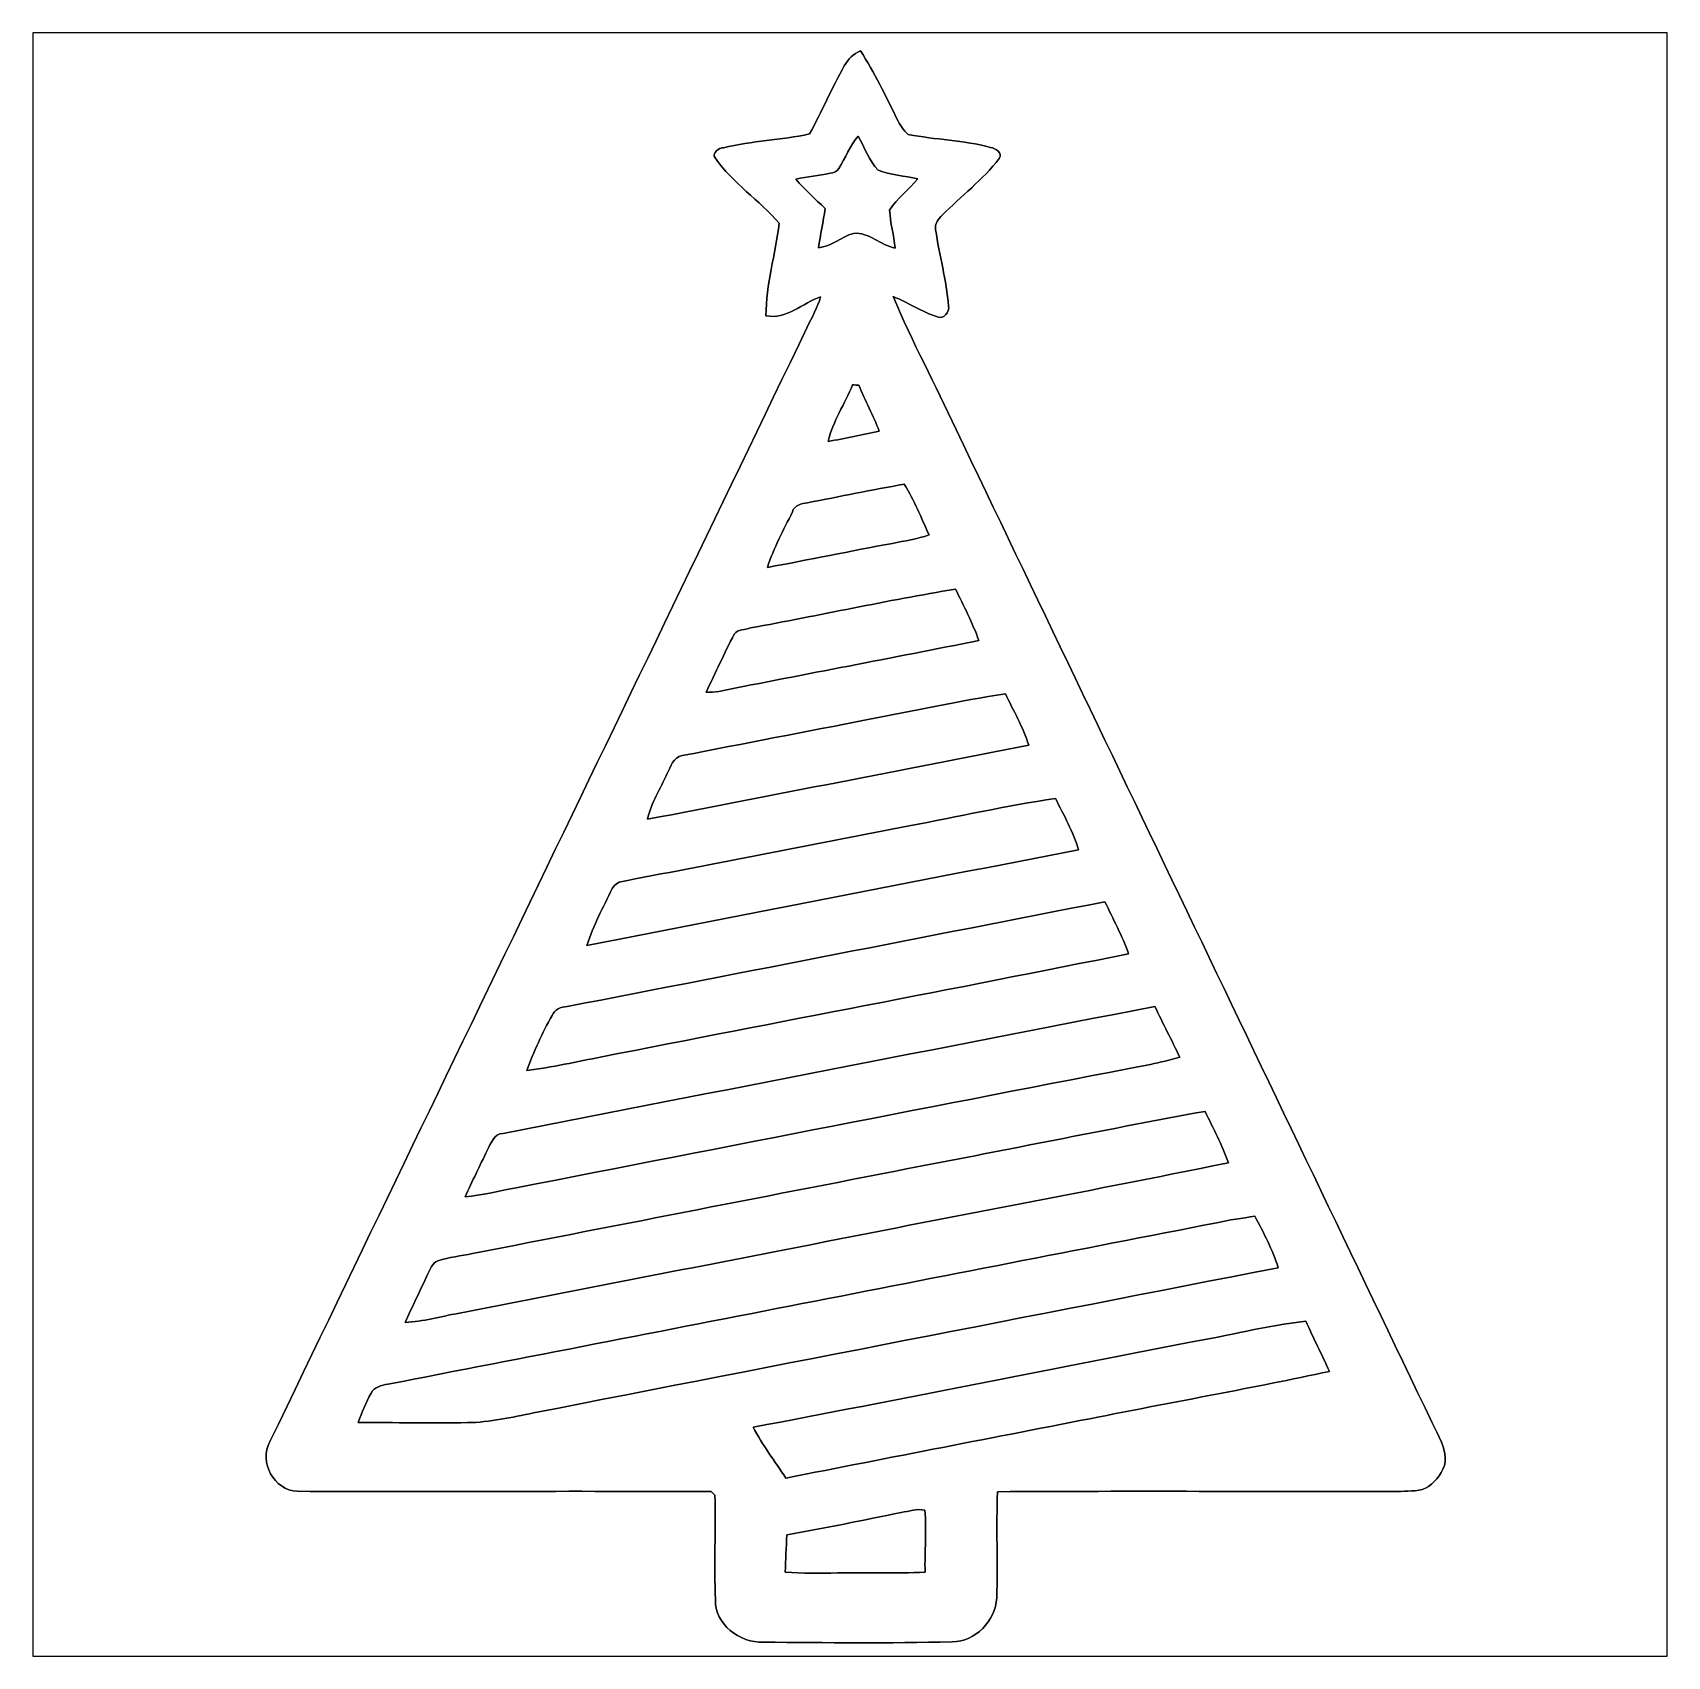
# Model space of a CAD drawing. Header units: centimetres. Extents: x -16.8 to 16.8, y -16.7 to 16.7.
import ezdxf

# ---------------------------------------------------------------- set-up
doc = ezdxf.new("R2010")
doc.units = ezdxf.units.CM
doc.header["$MEASUREMENT"] = 0
doc.layers.add('Layer 1', color=7, linetype='Continuous')

msp = doc.modelspace()

# ---------------------------------------------------------------- linework, layer by layer
at = {"layer": 'Layer 1', "color": 7}
for points, knots in [([(-16.77458, 16.66875), (-16.77458, 16.66875), (16.77458, 16.66875), (16.77458, 16.66875), (16.77458, 16.66875), (16.77458, 16.66875), (16.77458, -16.66875), (16.77458, -16.66875), (16.77458, -16.66875), (16.77458, -16.66875), (-16.77458, -16.66875), (-16.77458, -16.66875), (-16.77458, -16.66875), (-16.77458, -16.66875), (-16.77458, 16.66875), (-16.77458, 16.66875), (-16.77458, 16.66875), (-16.77458, 16.66875), (-16.77458, 16.66875), (-16.77458, 16.66875)], [0, 0, 0, 0, 0.16666667, 0.16666667, 0.16666667, 0.16666667, 0.33333333, 0.33333333, 0.33333333, 0.33333333, 0.5, 0.5, 0.5, 0.5, 0.66666667, 0.66666667, 0.66666667, 0.66666667, 1, 1, 1, 1]), ([(-0.11642, 15.99001), (-0.37324, 15.53245), (-0.57785, 15.04844), (-0.83114, 14.58912), (-0.83114, 14.58912), (-1.41323, 14.46248), (-2.01542, 14.44837), (-2.59292, 14.30443), (-2.59292, 14.30443), (-2.68429, 14.32278), (-2.84374, 14.18802), (-2.77001, 14.09594), (-2.77001, 14.09594), (-2.40489, 13.58159), (-1.86478, 13.22881), (-1.45203, 12.75574), (-1.45203, 12.75574), (-1.52964, 12.12039), (-1.72191, 11.50056), (-1.72614, 10.85638), (-1.72614, 10.85638), (-1.31092, 10.77313), (-0.97049, 11.11709), (-0.60325, 11.24691), (-0.60325, 11.24691), (-0.66675, 11.02607), (-0.78034, 10.82534), (-0.88018, 10.62002), (-0.88018, 10.62002), (-4.55119, 2.9912), (-8.23454, -4.63127), (-11.90413, -12.26079), (-11.90413, -12.26079), (-12.14226, -12.6806), (-11.82194, -13.2588), (-11.34322, -13.28067), (-11.34322, -13.28067), (-8.51182, -13.28879), (-5.68043, -13.27362), (-2.84903, -13.28667), (-2.84903, -13.28667), (-2.82363, -13.31066), (-2.79823, -13.335), (-2.77248, -13.35969), (-2.77248, -13.35969), (-2.75943, -14.07442), (-2.78659, -14.7895), (-2.76225, -15.50423), (-2.76225, -15.50423), (-2.77954, -16.01011), (-2.25848, -16.39605), (-1.78118, -16.37877), (-1.78118, -16.37877), (-0.48966, -16.38794), (0.80363, -16.40381), (2.09479, -16.37136), (2.09479, -16.37136), (2.58127, -16.37171), (2.98097, -15.94026), (3.01131, -15.46895), (3.01131, -15.46895), (3.03283, -14.74258), (3.00037, -14.01551), (3.02754, -13.28949), (3.02754, -13.28949), (5.78732, -13.27115), (8.54745, -13.28808), (11.30759, -13.28208), (11.30759, -13.28208), (11.49421, -13.2655), (11.71116, -13.29796), (11.87379, -13.18013), (11.87379, -13.18013), (12.03854, -13.05772), (12.17789, -12.88274), (12.21811, -12.67777), (12.21811, -12.67777), (12.24209, -12.38709), (12.06853, -12.13979), (11.95634, -11.88755), (11.95634, -11.88755), (8.69456, -5.08494), (5.43489, 1.71873), (2.17593, 8.52276), (2.17593, 8.52276), (1.75577, 9.43681), (1.27459, 10.32369), (0.88547, 11.25114), (0.88547, 11.25114), (1.19521, 11.1252), (1.47779, 10.93541), (1.79634, 10.83098), (1.79634, 10.83098), (1.92934, 10.78512), (2.04646, 10.93117), (2.02389, 11.05676), (2.02389, 11.05676), (1.98049, 11.58628), (1.83197, 12.09957), (1.75719, 12.62451), (1.75719, 12.62451), (1.73214, 12.74374), (1.81398, 12.84499), (1.89265, 12.92366), (1.89265, 12.92366), (2.28388, 13.30784), (2.7238, 13.64897), (3.06211, 14.08324), (3.06211, 14.08324), (3.14466, 14.20601), (2.97991, 14.2875), (2.88255, 14.31431), (2.88255, 14.31431), (2.3308, 14.46107), (1.75436, 14.4713), (1.19521, 14.57854), (1.19521, 14.57854), (1.09114, 14.6625), (1.02482, 14.78104), (0.96414, 14.89781), (0.96414, 14.89781), (0.72919, 15.37123), (0.50553, 15.85207), (0.21555, 16.29481), (0.21555, 16.29481), (0.07267, 16.23413), (-0.04304, 16.12477), (-0.11642, 15.99001)], [0, 0, 0, 0, 0.03030303, 0.03030303, 0.03030303, 0.03030303, 0.06060606, 0.06060606, 0.06060606, 0.06060606, 0.09090909, 0.09090909, 0.09090909, 0.09090909, 0.12121212, 0.12121212, 0.12121212, 0.12121212, 0.15151515, 0.15151515, 0.15151515, 0.15151515, 0.18181818, 0.18181818, 0.18181818, 0.18181818, 0.21212121, 0.21212121, 0.21212121, 0.21212121, 0.24242424, 0.24242424, 0.24242424, 0.24242424, 0.27272727, 0.27272727, 0.27272727, 0.27272727, 0.3030303, 0.3030303, 0.3030303, 0.3030303, 0.33333333, 0.33333333, 0.33333333, 0.33333333, 0.36363636, 0.36363636, 0.36363636, 0.36363636, 0.39393939, 0.39393939, 0.39393939, 0.39393939, 0.42424242, 0.42424242, 0.42424242, 0.42424242, 0.45454545, 0.45454545, 0.45454545, 0.45454545, 0.48484848, 0.48484848, 0.48484848, 0.48484848, 0.51515152, 0.51515152, 0.51515152, 0.51515152, 0.54545455, 0.54545455, 0.54545455, 0.54545455, 0.57575758, 0.57575758, 0.57575758, 0.57575758, 0.60606061, 0.60606061, 0.60606061, 0.60606061, 0.63636364, 0.63636364, 0.63636364, 0.63636364, 0.66666667, 0.66666667, 0.66666667, 0.66666667, 0.6969697, 0.6969697, 0.6969697, 0.6969697, 0.72727273, 0.72727273, 0.72727273, 0.72727273, 0.75757576, 0.75757576, 0.75757576, 0.75757576, 0.78787879, 0.78787879, 0.78787879, 0.78787879, 0.81818182, 0.81818182, 0.81818182, 0.81818182, 0.84848485, 0.84848485, 0.84848485, 0.84848485, 0.87878788, 0.87878788, 0.87878788, 0.87878788, 0.90909091, 0.90909091, 0.90909091, 0.90909091, 0.93939394, 0.93939394, 0.93939394, 0.93939394, 1, 1, 1, 1]), ([(-0.23036, 13.88145), (-0.08925, 14.09735), (-0.00459, 14.35029), (0.16863, 14.54538), (0.16863, 14.54538), (0.30163, 14.31184), (0.38735, 14.04302), (0.57644, 13.84759), (0.57644, 13.84759), (0.83079, 13.73822), (1.12113, 13.73611), (1.38994, 13.66485), (1.38994, 13.66485), (1.20756, 13.44436), (0.96132, 13.27221), (0.81351, 13.02561), (0.81351, 13.02561), (0.82656, 12.76315), (0.90029, 12.50597), (0.9271, 12.24421), (0.9271, 12.24421), (0.62583, 12.30383), (0.38735, 12.57759), (0.0702, 12.54795), (0.0702, 12.54795), (-0.17709, 12.47105), (-0.38206, 12.28725), (-0.64417, 12.24774), (-0.64417, 12.24774), (-0.60713, 12.52008), (-0.55104, 12.7889), (-0.50835, 13.06019), (-0.50835, 13.06019), (-0.71367, 13.25562), (-0.93098, 13.44119), (-1.10984, 13.66167), (-1.10984, 13.66167), (-0.87665, 13.7093), (-0.64029, 13.74105), (-0.40569, 13.78126), (-0.40569, 13.78126), (-0.33831, 13.79326), (-0.26635, 13.81866), (-0.23036, 13.88145)], [0, 0, 0, 0, 0.08333333, 0.08333333, 0.08333333, 0.08333333, 0.16666667, 0.16666667, 0.16666667, 0.16666667, 0.25, 0.25, 0.25, 0.25, 0.33333333, 0.33333333, 0.33333333, 0.33333333, 0.41666667, 0.41666667, 0.41666667, 0.41666667, 0.5, 0.5, 0.5, 0.5, 0.58333333, 0.58333333, 0.58333333, 0.58333333, 0.66666667, 0.66666667, 0.66666667, 0.66666667, 0.75, 0.75, 0.75, 0.75, 0.83333333, 0.83333333, 0.83333333, 0.83333333, 1, 1, 1, 1]), ([(0.05362, 9.43751), (0.09666, 9.43575), (0.14005, 9.43363), (0.1838, 9.43187), (0.1838, 9.43187), (0.30762, 9.10978), (0.47766, 8.8078), (0.60007, 8.48536), (0.60007, 8.48536), (0.25083, 8.41234), (-0.09737, 8.33261), (-0.4505, 8.27793), (-0.4505, 8.27793), (-0.34749, 8.68927), (-0.10689, 9.0484), (0.05362, 9.43751)], [0, 0, 0, 0, 0.2, 0.2, 0.2, 0.2, 0.4, 0.4, 0.4, 0.4, 0.6, 0.6, 0.6, 0.6, 1, 1, 1, 1]), ([(-0.87101, 7.01569), (-0.2099, 7.14446), (0.44944, 7.28169), (1.11301, 7.39881), (1.11301, 7.39881), (1.31974, 7.07072), (1.46262, 6.70842), (1.62313, 6.35635), (1.62313, 6.35635), (1.37971, 6.26992), (1.12148, 6.23605), (0.8696, 6.18314), (0.8696, 6.18314), (0.01341, 6.02509), (-0.83891, 5.84623), (-1.69545, 5.6896), (-1.69545, 5.6896), (-1.5681, 6.08683), (-1.36349, 6.45372), (-1.18322, 6.82837), (-1.18322, 6.82837), (-1.14371, 6.96595), (-0.99589, 7.00299), (-0.87101, 7.01569)], [0, 0, 0, 0, 0.14285714, 0.14285714, 0.14285714, 0.14285714, 0.28571429, 0.28571429, 0.28571429, 0.28571429, 0.42857143, 0.42857143, 0.42857143, 0.42857143, 0.57142857, 0.57142857, 0.57142857, 0.57142857, 0.71428571, 0.71428571, 0.71428571, 0.71428571, 1, 1, 1, 1]), ([(-2.04329, 4.44676), (-0.63853, 4.70147), (0.75671, 5.01015), (2.165, 5.24369), (2.165, 5.24369), (2.33468, 4.8962), (2.51213, 4.55189), (2.64513, 4.18782), (2.64513, 4.18782), (0.86607, 3.83399), (-0.91546, 3.49497), (-2.69487, 3.14396), (-2.69487, 3.14396), (-2.77989, 3.12596), (-2.86703, 3.1242), (-2.95346, 3.12808), (-2.95346, 3.12808), (-2.75731, 3.52354), (-2.58374, 3.9303), (-2.37561, 4.31976), (-2.37561, 4.31976), (-2.30893, 4.43018), (-2.14454, 4.40267), (-2.04329, 4.44676)], [0, 0, 0, 0, 0.14285714, 0.14285714, 0.14285714, 0.14285714, 0.28571429, 0.28571429, 0.28571429, 0.28571429, 0.42857143, 0.42857143, 0.42857143, 0.42857143, 0.57142857, 0.57142857, 0.57142857, 0.57142857, 0.71428571, 0.71428571, 0.71428571, 0.71428571, 1, 1, 1, 1]), ([(0.36583, 2.56575), (1.30739, 2.73932), (2.24261, 2.95063), (3.18911, 3.09598), (3.18911, 3.09598), (3.35527, 2.74814), (3.55247, 2.41159), (3.66748, 2.04153), (3.66748, 2.04153), (1.06116, 1.52753), (-1.54693, 1.022), (-4.15502, 0.51788), (-4.15502, 0.51788), (-4.08376, 0.85443), (-3.88761, 1.14547), (-3.75214, 1.45768), (-3.75214, 1.45768), (-3.68053, 1.59844), (-3.62797, 1.79529), (-3.44664, 1.82457), (-3.44664, 1.82457), (-2.17629, 2.07292), (-0.90452, 2.31563), (0.36583, 2.56575)], [0, 0, 0, 0, 0.14285714, 0.14285714, 0.14285714, 0.14285714, 0.28571429, 0.28571429, 0.28571429, 0.28571429, 0.42857143, 0.42857143, 0.42857143, 0.42857143, 0.57142857, 0.57142857, 0.57142857, 0.57142857, 0.71428571, 0.71428571, 0.71428571, 0.71428571, 1, 1, 1, 1]), ([(1.21144, 0.38206), (2.21262, 0.56974), (3.2071, 0.79692), (4.21534, 0.94439), (4.21534, 0.94439), (4.39208, 0.60219), (4.57694, 0.26), (4.69159, -0.10936), (4.69159, -0.10936), (1.32715, -0.75918), (-2.03518, -1.41887), (-5.39856, -2.07222), (-5.39856, -2.07222), (-5.27226, -1.6637), (-5.06095, -1.28799), (-4.87962, -0.90276), (-4.87962, -0.90276), (-4.79566, -0.72778), (-4.56353, -0.75636), (-4.4069, -0.70379), (-4.4069, -0.70379), (-2.53153, -0.35525), (-0.66252, 0.02681), (1.21144, 0.38206)], [0, 0, 0, 0, 0.14285714, 0.14285714, 0.14285714, 0.14285714, 0.28571429, 0.28571429, 0.28571429, 0.28571429, 0.42857143, 0.42857143, 0.42857143, 0.42857143, 0.57142857, 0.57142857, 0.57142857, 0.57142857, 0.71428571, 0.71428571, 0.71428571, 0.71428571, 1, 1, 1, 1]), ([(-5.80496, -3.32705), (-2.12478, -2.61549), (1.55363, -1.89406), (5.23275, -1.17546), (5.23275, -1.17546), (5.3975, -1.52964), (5.58941, -1.8729), (5.71853, -2.24296), (5.71853, -2.24296), (2.11878, -2.96933), (-1.49049, -3.64843), (-5.09305, -4.36104), (-5.09305, -4.36104), (-5.60634, -4.45664), (-6.11611, -4.57553), (-6.63469, -4.63973), (-6.63469, -4.63973), (-6.49041, -4.25203), (-6.31719, -3.87385), (-6.1154, -3.51296), (-6.1154, -3.51296), (-6.06213, -3.39161), (-5.93513, -3.32846), (-5.80496, -3.32705)], [0, 0, 0, 0, 0.14285714, 0.14285714, 0.14285714, 0.14285714, 0.28571429, 0.28571429, 0.28571429, 0.28571429, 0.42857143, 0.42857143, 0.42857143, 0.42857143, 0.57142857, 0.57142857, 0.57142857, 0.57142857, 0.71428571, 0.71428571, 0.71428571, 0.71428571, 1, 1, 1, 1]), ([(-7.12153, -5.93055), (-2.66206, -5.06201), (1.79776, -4.19206), (6.25792, -3.32528), (6.25792, -3.32528), (6.42267, -3.67524), (6.60259, -4.01779), (6.76804, -4.36774), (6.76804, -4.36774), (6.57084, -4.42524), (6.37081, -4.47216), (6.17008, -4.51485), (6.17008, -4.51485), (1.81716, -5.35481), (-2.5333, -6.20642), (-6.88446, -7.0552), (-6.88446, -7.0552), (-7.22101, -7.11941), (-7.55509, -7.20725), (-7.89764, -7.23265), (-7.89764, -7.23265), (-7.75229, -6.91268), (-7.59778, -6.5973), (-7.44679, -6.28015), (-7.44679, -6.28015), (-7.372, -6.13869), (-7.31061, -5.94184), (-7.12153, -5.93055)], [0, 0, 0, 0, 0.125, 0.125, 0.125, 0.125, 0.25, 0.25, 0.25, 0.25, 0.375, 0.375, 0.375, 0.375, 0.5, 0.5, 0.5, 0.5, 0.625, 0.625, 0.625, 0.625, 0.75, 0.75, 0.75, 0.75, 1, 1, 1, 1]), ([(1.4792, -6.59871), (3.41595, -6.23111), (5.34741, -5.83212), (7.28698, -5.47934), (7.28698, -5.47934), (7.45314, -5.82824), (7.6387, -6.16973), (7.7657, -6.53591), (7.7657, -6.53591), (4.73322, -7.15257), (1.69016, -7.71701), (-1.34444, -8.32273), (-1.34444, -8.32273), (-3.57893, -8.75736), (-5.81378, -9.1888), (-8.04721, -9.62766), (-8.04721, -9.62766), (-8.40634, -9.69257), (-8.76159, -9.79558), (-9.12777, -9.81322), (-9.12777, -9.81322), (-8.98666, -9.47984), (-8.81874, -9.15846), (-8.67163, -8.82791), (-8.67163, -8.82791), (-8.6166, -8.72666), (-8.57779, -8.59296), (-8.45996, -8.54886), (-8.45996, -8.54886), (-8.22889, -8.47302), (-7.98689, -8.44656), (-7.74912, -8.40105), (-7.74912, -8.40105), (-4.67395, -7.79533), (-1.59632, -7.20231), (1.4792, -6.59871)], [0, 0, 0, 0, 0.1, 0.1, 0.1, 0.1, 0.2, 0.2, 0.2, 0.2, 0.3, 0.3, 0.3, 0.3, 0.4, 0.4, 0.4, 0.4, 0.5, 0.5, 0.5, 0.5, 0.6, 0.6, 0.6, 0.6, 0.7, 0.7, 0.7, 0.7, 0.8, 0.8, 0.8, 0.8, 1, 1, 1, 1]), ([(7.52616, -7.76711), (7.78439, -7.71066), (8.04616, -7.6708), (8.30792, -7.63341), (8.30792, -7.63341), (8.49171, -7.97348), (8.66916, -8.32026), (8.79016, -8.68892), (8.79016, -8.68892), (3.6957, -9.68587), (-1.40053, -10.67506), (-6.4957, -11.67059), (-6.4957, -11.67059), (-6.94267, -11.75808), (-7.39034, -11.86709), (-7.8486, -11.87062), (-7.8486, -11.87062), (-8.59649, -11.87838), (-9.34438, -11.86991), (-10.09227, -11.86744), (-10.09227, -11.86744), (-10.01713, -11.66072), (-9.93634, -11.45469), (-9.82945, -11.26278), (-9.82945, -11.26278), (-9.76242, -11.14072), (-9.6139, -11.09909), (-9.48619, -11.08181), (-9.48619, -11.08181), (-3.81459, -9.98185), (1.85526, -8.87201), (7.52616, -7.76711)], [0, 0, 0, 0, 0.11111111, 0.11111111, 0.11111111, 0.11111111, 0.22222222, 0.22222222, 0.22222222, 0.22222222, 0.33333333, 0.33333333, 0.33333333, 0.33333333, 0.44444444, 0.44444444, 0.44444444, 0.44444444, 0.55555556, 0.55555556, 0.55555556, 0.55555556, 0.66666667, 0.66666667, 0.66666667, 0.66666667, 0.77777778, 0.77777778, 0.77777778, 0.77777778, 1, 1, 1, 1]), ([(6.94408, -10.22632), (7.75053, -10.09086), (8.54392, -9.87989), (9.35708, -9.78535), (9.35708, -9.78535), (9.50489, -10.13566), (9.68692, -10.46974), (9.83827, -10.81828), (9.83827, -10.81828), (8.27158, -11.15695), (6.69255, -11.43776), (5.12092, -11.75138), (5.12092, -11.75138), (2.97498, -12.16907), (0.82903, -12.58817), (-1.31657, -13.00797), (-1.31657, -13.00797), (-1.54623, -12.66402), (-1.79493, -12.33064), (-1.9872, -11.96411), (-1.9872, -11.96411), (0.99236, -11.40001), (3.96734, -10.8077), (6.94408, -10.22632)], [0, 0, 0, 0, 0.14285714, 0.14285714, 0.14285714, 0.14285714, 0.28571429, 0.28571429, 0.28571429, 0.28571429, 0.42857143, 0.42857143, 0.42857143, 0.42857143, 0.57142857, 0.57142857, 0.57142857, 0.57142857, 0.71428571, 0.71428571, 0.71428571, 0.71428571, 1, 1, 1, 1]), ([(1.05198, -13.71565), (1.21144, -13.68919), (1.37478, -13.63345), (1.5367, -13.66661), (1.5367, -13.66661), (1.57621, -14.08853), (1.52753, -14.51751), (1.54164, -14.94261), (1.54164, -14.94261), (0.94156, -14.9673), (0.34078, -14.95107), (-0.25964, -14.95354), (-0.25964, -14.95354), (-0.6163, -14.97012), (-0.97331, -14.96483), (-1.32927, -14.94261), (-1.32927, -14.94261), (-1.32009, -14.68543), (-1.31057, -14.42896), (-1.29505, -14.17285), (-1.29505, -14.17285), (-0.51012, -14.03385), (0.27129, -13.87581), (1.05198, -13.71565)], [0, 0, 0, 0, 0.14285714, 0.14285714, 0.14285714, 0.14285714, 0.28571429, 0.28571429, 0.28571429, 0.28571429, 0.42857143, 0.42857143, 0.42857143, 0.42857143, 0.57142857, 0.57142857, 0.57142857, 0.57142857, 0.71428571, 0.71428571, 0.71428571, 0.71428571, 1, 1, 1, 1])]:
    msp.add_open_spline(points, degree=3, knots=knots, dxfattribs=at)
at = {"layer": 'Layer 1', "color": 250}
for points, knots in [([(-0.11642, 15.99001), (-0.04304, 16.12477), (0.07267, 16.23413), (0.21555, 16.29481), (0.21555, 16.29481), (0.50553, 15.85207), (0.72919, 15.37123), (0.96414, 14.89781), (0.96414, 14.89781), (1.02482, 14.78104), (1.09114, 14.6625), (1.19521, 14.57854), (1.19521, 14.57854), (1.75436, 14.4713), (2.3308, 14.46107), (2.88255, 14.31431), (2.88255, 14.31431), (2.97991, 14.2875), (3.14466, 14.20601), (3.06211, 14.08324), (3.06211, 14.08324), (2.7238, 13.64897), (2.28388, 13.30784), (1.89265, 12.92366), (1.89265, 12.92366), (1.81398, 12.84499), (1.73214, 12.74374), (1.75719, 12.62451), (1.75719, 12.62451), (1.83197, 12.09957), (1.98049, 11.58628), (2.02389, 11.05676), (2.02389, 11.05676), (2.04646, 10.93117), (1.92934, 10.78512), (1.79634, 10.83098), (1.79634, 10.83098), (1.47779, 10.93541), (1.19521, 11.1252), (0.88547, 11.25114), (0.88547, 11.25114), (1.27459, 10.32369), (1.75577, 9.43681), (2.17593, 8.52276), (2.17593, 8.52276), (5.43489, 1.71873), (8.69456, -5.08494), (11.95634, -11.88755), (11.95634, -11.88755), (12.06853, -12.13979), (12.24209, -12.38709), (12.21811, -12.67777), (12.21811, -12.67777), (12.17789, -12.88274), (12.03854, -13.05772), (11.87379, -13.18013), (11.87379, -13.18013), (11.71116, -13.29796), (11.49421, -13.2655), (11.30759, -13.28208), (11.30759, -13.28208), (8.54745, -13.28808), (5.78732, -13.27115), (3.02754, -13.28949), (3.02754, -13.28949), (3.00037, -14.01551), (3.03283, -14.74258), (3.01131, -15.46895), (3.01131, -15.46895), (2.98097, -15.94026), (2.58127, -16.37171), (2.09479, -16.37136), (2.09479, -16.37136), (0.80363, -16.40381), (-0.48966, -16.38794), (-1.78118, -16.37877), (-1.78118, -16.37877), (-2.25848, -16.39605), (-2.77954, -16.01011), (-2.76225, -15.50423), (-2.76225, -15.50423), (-2.78659, -14.7895), (-2.75943, -14.07442), (-2.77248, -13.35969), (-2.77248, -13.35969), (-2.79823, -13.335), (-2.82363, -13.31066), (-2.84903, -13.28667), (-2.84903, -13.28667), (-5.68043, -13.27362), (-8.51182, -13.28879), (-11.34322, -13.28067), (-11.34322, -13.28067), (-11.82194, -13.2588), (-12.14226, -12.6806), (-11.90413, -12.26079), (-11.90413, -12.26079), (-8.23454, -4.63127), (-4.55119, 2.9912), (-0.88018, 10.62002), (-0.88018, 10.62002), (-0.78034, 10.82534), (-0.66675, 11.02607), (-0.60325, 11.24691), (-0.60325, 11.24691), (-0.97049, 11.11709), (-1.31092, 10.77313), (-1.72614, 10.85638), (-1.72614, 10.85638), (-1.72191, 11.50056), (-1.52964, 12.12039), (-1.45203, 12.75574), (-1.45203, 12.75574), (-1.86478, 13.22881), (-2.40489, 13.58159), (-2.77001, 14.09594), (-2.77001, 14.09594), (-2.84374, 14.18802), (-2.68429, 14.32278), (-2.59292, 14.30443), (-2.59292, 14.30443), (-2.01542, 14.44837), (-1.41323, 14.46248), (-0.83114, 14.58912), (-0.83114, 14.58912), (-0.57785, 15.04844), (-0.37324, 15.53245), (-0.11642, 15.99001), (-0.11642, 15.99001), (-0.11642, 15.99001), (-0.11642, 15.99001), (-0.11642, 15.99001)], [0, 0, 0, 0, 0.02941176, 0.02941176, 0.02941176, 0.02941176, 0.05882353, 0.05882353, 0.05882353, 0.05882353, 0.08823529, 0.08823529, 0.08823529, 0.08823529, 0.11764706, 0.11764706, 0.11764706, 0.11764706, 0.14705882, 0.14705882, 0.14705882, 0.14705882, 0.17647059, 0.17647059, 0.17647059, 0.17647059, 0.20588235, 0.20588235, 0.20588235, 0.20588235, 0.23529412, 0.23529412, 0.23529412, 0.23529412, 0.26470588, 0.26470588, 0.26470588, 0.26470588, 0.29411765, 0.29411765, 0.29411765, 0.29411765, 0.32352941, 0.32352941, 0.32352941, 0.32352941, 0.35294118, 0.35294118, 0.35294118, 0.35294118, 0.38235294, 0.38235294, 0.38235294, 0.38235294, 0.41176471, 0.41176471, 0.41176471, 0.41176471, 0.44117647, 0.44117647, 0.44117647, 0.44117647, 0.47058824, 0.47058824, 0.47058824, 0.47058824, 0.5, 0.5, 0.5, 0.5, 0.52941176, 0.52941176, 0.52941176, 0.52941176, 0.55882353, 0.55882353, 0.55882353, 0.55882353, 0.58823529, 0.58823529, 0.58823529, 0.58823529, 0.61764706, 0.61764706, 0.61764706, 0.61764706, 0.64705882, 0.64705882, 0.64705882, 0.64705882, 0.67647059, 0.67647059, 0.67647059, 0.67647059, 0.70588235, 0.70588235, 0.70588235, 0.70588235, 0.73529412, 0.73529412, 0.73529412, 0.73529412, 0.76470588, 0.76470588, 0.76470588, 0.76470588, 0.79411765, 0.79411765, 0.79411765, 0.79411765, 0.82352941, 0.82352941, 0.82352941, 0.82352941, 0.85294118, 0.85294118, 0.85294118, 0.85294118, 0.88235294, 0.88235294, 0.88235294, 0.88235294, 0.91176471, 0.91176471, 0.91176471, 0.91176471, 0.94117647, 0.94117647, 0.94117647, 0.94117647, 1, 1, 1, 1]), ([(-0.23036, 13.88145), (-0.26635, 13.81866), (-0.33831, 13.79326), (-0.40569, 13.78126), (-0.40569, 13.78126), (-0.64029, 13.74105), (-0.87665, 13.7093), (-1.10984, 13.66167), (-1.10984, 13.66167), (-0.93098, 13.44119), (-0.71367, 13.25562), (-0.50835, 13.06019), (-0.50835, 13.06019), (-0.55104, 12.7889), (-0.60713, 12.52008), (-0.64417, 12.24774), (-0.64417, 12.24774), (-0.38206, 12.28725), (-0.17709, 12.47105), (0.0702, 12.54795), (0.0702, 12.54795), (0.38735, 12.57759), (0.62583, 12.30383), (0.9271, 12.24421), (0.9271, 12.24421), (0.90029, 12.50597), (0.82656, 12.76315), (0.81351, 13.02561), (0.81351, 13.02561), (0.96132, 13.27221), (1.20756, 13.44436), (1.38994, 13.66485), (1.38994, 13.66485), (1.12113, 13.73611), (0.83079, 13.73822), (0.57644, 13.84759), (0.57644, 13.84759), (0.38735, 14.04302), (0.30163, 14.31184), (0.16863, 14.54538), (0.16863, 14.54538), (-0.00459, 14.35029), (-0.08925, 14.09735), (-0.23036, 13.88145), (-0.23036, 13.88145), (-0.23036, 13.88145), (-0.23036, 13.88145), (-0.23036, 13.88145)], [0, 0, 0, 0, 0.07692308, 0.07692308, 0.07692308, 0.07692308, 0.15384615, 0.15384615, 0.15384615, 0.15384615, 0.23076923, 0.23076923, 0.23076923, 0.23076923, 0.30769231, 0.30769231, 0.30769231, 0.30769231, 0.38461538, 0.38461538, 0.38461538, 0.38461538, 0.46153846, 0.46153846, 0.46153846, 0.46153846, 0.53846154, 0.53846154, 0.53846154, 0.53846154, 0.61538462, 0.61538462, 0.61538462, 0.61538462, 0.69230769, 0.69230769, 0.69230769, 0.69230769, 0.76923077, 0.76923077, 0.76923077, 0.76923077, 0.84615385, 0.84615385, 0.84615385, 0.84615385, 1, 1, 1, 1]), ([(0.05362, 9.43751), (-0.10689, 9.0484), (-0.34749, 8.68927), (-0.4505, 8.27793), (-0.4505, 8.27793), (-0.09737, 8.33261), (0.25083, 8.41234), (0.60007, 8.48536), (0.60007, 8.48536), (0.47766, 8.8078), (0.30762, 9.10978), (0.1838, 9.43187), (0.1838, 9.43187), (0.14005, 9.43363), (0.09666, 9.43575), (0.05362, 9.43751), (0.05362, 9.43751), (0.05362, 9.43751), (0.05362, 9.43751), (0.05362, 9.43751)], [0, 0, 0, 0, 0.16666667, 0.16666667, 0.16666667, 0.16666667, 0.33333333, 0.33333333, 0.33333333, 0.33333333, 0.5, 0.5, 0.5, 0.5, 0.66666667, 0.66666667, 0.66666667, 0.66666667, 1, 1, 1, 1]), ([(-0.87101, 7.01569), (-0.99589, 7.00299), (-1.14371, 6.96595), (-1.18322, 6.82837), (-1.18322, 6.82837), (-1.36349, 6.45372), (-1.5681, 6.08683), (-1.69545, 5.6896), (-1.69545, 5.6896), (-0.83891, 5.84623), (0.01341, 6.02509), (0.8696, 6.18314), (0.8696, 6.18314), (1.12148, 6.23605), (1.37971, 6.26992), (1.62313, 6.35635), (1.62313, 6.35635), (1.46262, 6.70842), (1.31974, 7.07072), (1.11301, 7.39881), (1.11301, 7.39881), (0.44944, 7.28169), (-0.2099, 7.14446), (-0.87101, 7.01569), (-0.87101, 7.01569), (-0.87101, 7.01569), (-0.87101, 7.01569), (-0.87101, 7.01569)], [0, 0, 0, 0, 0.125, 0.125, 0.125, 0.125, 0.25, 0.25, 0.25, 0.25, 0.375, 0.375, 0.375, 0.375, 0.5, 0.5, 0.5, 0.5, 0.625, 0.625, 0.625, 0.625, 0.75, 0.75, 0.75, 0.75, 1, 1, 1, 1]), ([(-2.04329, 4.44676), (-2.14454, 4.40267), (-2.30893, 4.43018), (-2.37561, 4.31976), (-2.37561, 4.31976), (-2.58374, 3.9303), (-2.75731, 3.52354), (-2.95346, 3.12808), (-2.95346, 3.12808), (-2.86703, 3.1242), (-2.77989, 3.12596), (-2.69487, 3.14396), (-2.69487, 3.14396), (-0.91546, 3.49497), (0.86607, 3.83399), (2.64513, 4.18782), (2.64513, 4.18782), (2.51213, 4.55189), (2.33468, 4.8962), (2.165, 5.24369), (2.165, 5.24369), (0.75671, 5.01015), (-0.63853, 4.70147), (-2.04329, 4.44676), (-2.04329, 4.44676), (-2.04329, 4.44676), (-2.04329, 4.44676), (-2.04329, 4.44676)], [0, 0, 0, 0, 0.125, 0.125, 0.125, 0.125, 0.25, 0.25, 0.25, 0.25, 0.375, 0.375, 0.375, 0.375, 0.5, 0.5, 0.5, 0.5, 0.625, 0.625, 0.625, 0.625, 0.75, 0.75, 0.75, 0.75, 1, 1, 1, 1]), ([(0.36583, 2.56575), (-0.90452, 2.31563), (-2.17629, 2.07292), (-3.44664, 1.82457), (-3.44664, 1.82457), (-3.62797, 1.79529), (-3.68053, 1.59844), (-3.75214, 1.45768), (-3.75214, 1.45768), (-3.88761, 1.14547), (-4.08376, 0.85443), (-4.15502, 0.51788), (-4.15502, 0.51788), (-1.54693, 1.022), (1.06116, 1.52753), (3.66748, 2.04153), (3.66748, 2.04153), (3.55247, 2.41159), (3.35527, 2.74814), (3.18911, 3.09598), (3.18911, 3.09598), (2.24261, 2.95063), (1.30739, 2.73932), (0.36583, 2.56575), (0.36583, 2.56575), (0.36583, 2.56575), (0.36583, 2.56575), (0.36583, 2.56575)], [0, 0, 0, 0, 0.125, 0.125, 0.125, 0.125, 0.25, 0.25, 0.25, 0.25, 0.375, 0.375, 0.375, 0.375, 0.5, 0.5, 0.5, 0.5, 0.625, 0.625, 0.625, 0.625, 0.75, 0.75, 0.75, 0.75, 1, 1, 1, 1]), ([(1.21144, 0.38206), (-0.66252, 0.02681), (-2.53153, -0.35525), (-4.4069, -0.70379), (-4.4069, -0.70379), (-4.56353, -0.75636), (-4.79566, -0.72778), (-4.87962, -0.90276), (-4.87962, -0.90276), (-5.06095, -1.28799), (-5.27226, -1.6637), (-5.39856, -2.07222), (-5.39856, -2.07222), (-2.03518, -1.41887), (1.32715, -0.75918), (4.69159, -0.10936), (4.69159, -0.10936), (4.57694, 0.26), (4.39208, 0.60219), (4.21534, 0.94439), (4.21534, 0.94439), (3.2071, 0.79692), (2.21262, 0.56974), (1.21144, 0.38206), (1.21144, 0.38206), (1.21144, 0.38206), (1.21144, 0.38206), (1.21144, 0.38206)], [0, 0, 0, 0, 0.125, 0.125, 0.125, 0.125, 0.25, 0.25, 0.25, 0.25, 0.375, 0.375, 0.375, 0.375, 0.5, 0.5, 0.5, 0.5, 0.625, 0.625, 0.625, 0.625, 0.75, 0.75, 0.75, 0.75, 1, 1, 1, 1]), ([(-5.80496, -3.32705), (-5.93513, -3.32846), (-6.06213, -3.39161), (-6.1154, -3.51296), (-6.1154, -3.51296), (-6.31719, -3.87385), (-6.49041, -4.25203), (-6.63469, -4.63973), (-6.63469, -4.63973), (-6.11611, -4.57553), (-5.60634, -4.45664), (-5.09305, -4.36104), (-5.09305, -4.36104), (-1.49049, -3.64843), (2.11878, -2.96933), (5.71853, -2.24296), (5.71853, -2.24296), (5.58941, -1.8729), (5.3975, -1.52964), (5.23275, -1.17546), (5.23275, -1.17546), (1.55363, -1.89406), (-2.12478, -2.61549), (-5.80496, -3.32705), (-5.80496, -3.32705), (-5.80496, -3.32705), (-5.80496, -3.32705), (-5.80496, -3.32705)], [0, 0, 0, 0, 0.125, 0.125, 0.125, 0.125, 0.25, 0.25, 0.25, 0.25, 0.375, 0.375, 0.375, 0.375, 0.5, 0.5, 0.5, 0.5, 0.625, 0.625, 0.625, 0.625, 0.75, 0.75, 0.75, 0.75, 1, 1, 1, 1]), ([(-7.12153, -5.93055), (-7.31061, -5.94184), (-7.372, -6.13869), (-7.44679, -6.28015), (-7.44679, -6.28015), (-7.59778, -6.5973), (-7.75229, -6.91268), (-7.89764, -7.23265), (-7.89764, -7.23265), (-7.55509, -7.20725), (-7.22101, -7.11941), (-6.88446, -7.0552), (-6.88446, -7.0552), (-2.5333, -6.20642), (1.81716, -5.35481), (6.17008, -4.51485), (6.17008, -4.51485), (6.37081, -4.47216), (6.57084, -4.42524), (6.76804, -4.36774), (6.76804, -4.36774), (6.60259, -4.01779), (6.42267, -3.67524), (6.25792, -3.32528), (6.25792, -3.32528), (1.79776, -4.19206), (-2.66206, -5.06201), (-7.12153, -5.93055), (-7.12153, -5.93055), (-7.12153, -5.93055), (-7.12153, -5.93055), (-7.12153, -5.93055)], [0, 0, 0, 0, 0.11111111, 0.11111111, 0.11111111, 0.11111111, 0.22222222, 0.22222222, 0.22222222, 0.22222222, 0.33333333, 0.33333333, 0.33333333, 0.33333333, 0.44444444, 0.44444444, 0.44444444, 0.44444444, 0.55555556, 0.55555556, 0.55555556, 0.55555556, 0.66666667, 0.66666667, 0.66666667, 0.66666667, 0.77777778, 0.77777778, 0.77777778, 0.77777778, 1, 1, 1, 1]), ([(1.4792, -6.59871), (-1.59632, -7.20231), (-4.67395, -7.79533), (-7.74912, -8.40105), (-7.74912, -8.40105), (-7.98689, -8.44656), (-8.22889, -8.47302), (-8.45996, -8.54886), (-8.45996, -8.54886), (-8.57779, -8.59296), (-8.6166, -8.72666), (-8.67163, -8.82791), (-8.67163, -8.82791), (-8.81874, -9.15846), (-8.98666, -9.47984), (-9.12777, -9.81322), (-9.12777, -9.81322), (-8.76159, -9.79558), (-8.40634, -9.69257), (-8.04721, -9.62766), (-8.04721, -9.62766), (-5.81378, -9.1888), (-3.57893, -8.75736), (-1.34444, -8.32273), (-1.34444, -8.32273), (1.69016, -7.71701), (4.73322, -7.15257), (7.7657, -6.53591), (7.7657, -6.53591), (7.6387, -6.16973), (7.45314, -5.82824), (7.28698, -5.47934), (7.28698, -5.47934), (5.34741, -5.83212), (3.41595, -6.23111), (1.4792, -6.59871), (1.4792, -6.59871), (1.4792, -6.59871), (1.4792, -6.59871), (1.4792, -6.59871)], [0, 0, 0, 0, 0.09090909, 0.09090909, 0.09090909, 0.09090909, 0.18181818, 0.18181818, 0.18181818, 0.18181818, 0.27272727, 0.27272727, 0.27272727, 0.27272727, 0.36363636, 0.36363636, 0.36363636, 0.36363636, 0.45454545, 0.45454545, 0.45454545, 0.45454545, 0.54545455, 0.54545455, 0.54545455, 0.54545455, 0.63636364, 0.63636364, 0.63636364, 0.63636364, 0.72727273, 0.72727273, 0.72727273, 0.72727273, 0.81818182, 0.81818182, 0.81818182, 0.81818182, 1, 1, 1, 1]), ([(7.52616, -7.76711), (1.85526, -8.87201), (-3.81459, -9.98185), (-9.48619, -11.08181), (-9.48619, -11.08181), (-9.6139, -11.09909), (-9.76242, -11.14072), (-9.82945, -11.26278), (-9.82945, -11.26278), (-9.93634, -11.45469), (-10.01713, -11.66072), (-10.09227, -11.86744), (-10.09227, -11.86744), (-9.34438, -11.86991), (-8.59649, -11.87838), (-7.8486, -11.87062), (-7.8486, -11.87062), (-7.39034, -11.86709), (-6.94267, -11.75808), (-6.4957, -11.67059), (-6.4957, -11.67059), (-1.40053, -10.67506), (3.6957, -9.68587), (8.79016, -8.68892), (8.79016, -8.68892), (8.66916, -8.32026), (8.49171, -7.97348), (8.30792, -7.63341), (8.30792, -7.63341), (8.04616, -7.6708), (7.78439, -7.71066), (7.52616, -7.76711), (7.52616, -7.76711), (7.52616, -7.76711), (7.52616, -7.76711), (7.52616, -7.76711)], [0, 0, 0, 0, 0.1, 0.1, 0.1, 0.1, 0.2, 0.2, 0.2, 0.2, 0.3, 0.3, 0.3, 0.3, 0.4, 0.4, 0.4, 0.4, 0.5, 0.5, 0.5, 0.5, 0.6, 0.6, 0.6, 0.6, 0.7, 0.7, 0.7, 0.7, 0.8, 0.8, 0.8, 0.8, 1, 1, 1, 1]), ([(6.94408, -10.22632), (3.96734, -10.8077), (0.99236, -11.40001), (-1.9872, -11.96411), (-1.9872, -11.96411), (-1.79493, -12.33064), (-1.54623, -12.66402), (-1.31657, -13.00797), (-1.31657, -13.00797), (0.82903, -12.58817), (2.97498, -12.16907), (5.12092, -11.75138), (5.12092, -11.75138), (6.69255, -11.43776), (8.27158, -11.15695), (9.83827, -10.81828), (9.83827, -10.81828), (9.68692, -10.46974), (9.50489, -10.13566), (9.35708, -9.78535), (9.35708, -9.78535), (8.54392, -9.87989), (7.75053, -10.09086), (6.94408, -10.22632), (6.94408, -10.22632), (6.94408, -10.22632), (6.94408, -10.22632), (6.94408, -10.22632)], [0, 0, 0, 0, 0.125, 0.125, 0.125, 0.125, 0.25, 0.25, 0.25, 0.25, 0.375, 0.375, 0.375, 0.375, 0.5, 0.5, 0.5, 0.5, 0.625, 0.625, 0.625, 0.625, 0.75, 0.75, 0.75, 0.75, 1, 1, 1, 1]), ([(1.05198, -13.71565), (0.27129, -13.87581), (-0.51012, -14.03385), (-1.29505, -14.17285), (-1.29505, -14.17285), (-1.31057, -14.42896), (-1.32009, -14.68543), (-1.32927, -14.94261), (-1.32927, -14.94261), (-0.97331, -14.96483), (-0.6163, -14.97012), (-0.25964, -14.95354), (-0.25964, -14.95354), (0.34078, -14.95107), (0.94156, -14.9673), (1.54164, -14.94261), (1.54164, -14.94261), (1.52753, -14.51751), (1.57621, -14.08853), (1.5367, -13.66661), (1.5367, -13.66661), (1.37478, -13.63345), (1.21144, -13.68919), (1.05198, -13.71565)], [0, 0, 0, 0, 0.14285714, 0.14285714, 0.14285714, 0.14285714, 0.28571429, 0.28571429, 0.28571429, 0.28571429, 0.42857143, 0.42857143, 0.42857143, 0.42857143, 0.57142857, 0.57142857, 0.57142857, 0.57142857, 0.71428571, 0.71428571, 0.71428571, 0.71428571, 1, 1, 1, 1])]:
    msp.add_open_spline(points, degree=3, knots=knots, dxfattribs=at)

doc.saveas('drawing.dxf')
